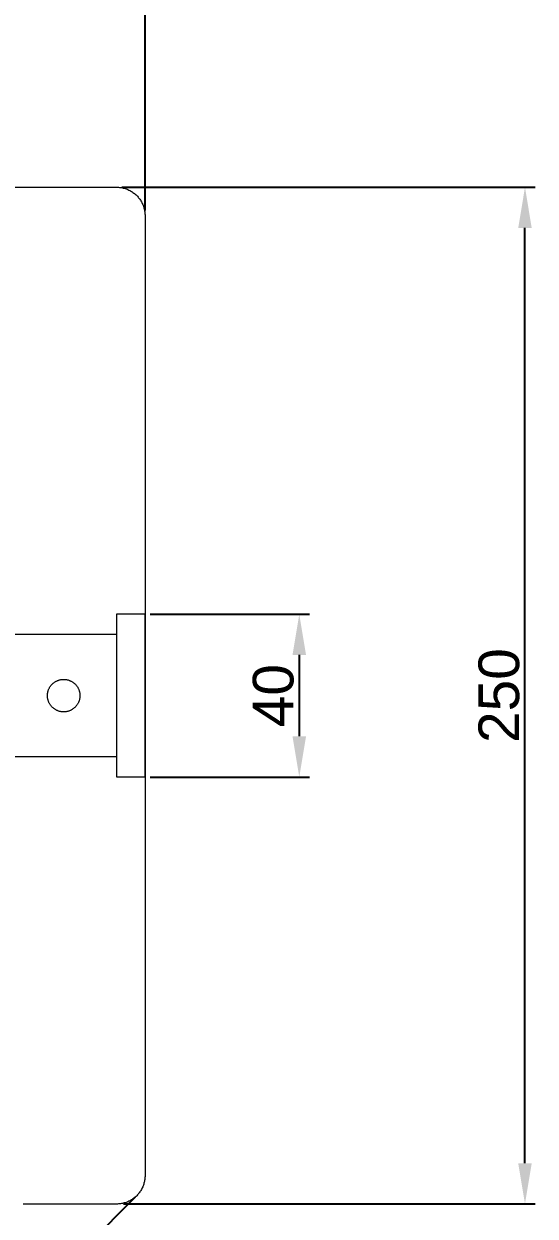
# Model space of a CAD drawing. Header units: millimetres. Extents: x 5343 to 5937, y -2661 to -1821.
# Drawn here: x 5577.1 to 5640, y -2054.2 to -1907.6 of the extents above; entities that cross this region are included whole.
import ezdxf

# ---------------------------------------------------------------- set-up
doc = ezdxf.new("R2010")
doc.units = ezdxf.units.MM
doc.header["$LTSCALE"] = 0.1
doc.layers.add('DIM', color=3, linetype='Continuous', lineweight=13)
doc.styles.get("Standard").update_dxf_attribs({"font": 'arial.ttf'})
doc.dimstyles.new('ISO-25', dxfattribs={"dimtxt": 2.5, "dimasz": 2.5, "dimexe": 1.25, "dimexo": 0.625, "dimtad": 1, "dimlfac": 5, "dimtxsty": 'Standard', "dimcen": 2.5, "dimadec": 0, "dimazin": 0, "dimtfac": 1, "dimtmove": 0, "dimatfit": 3, "dimfxl": 0, "dimarcsym": 0})

# ---------------------------------------------------------------- blocks, each defined once
blk = doc.blocks.new('*D93')
at = {"layer": 'Defpoints', "color": 0}
for p in [(5592, -1903.55), (5467, -1931.22), (5592, -1931.22)]:
    blk.add_point(p, dxfattribs=at)
at = {"layer": 'DIM', "color": 0, "lineweight": -2}
for p, q in [((5467, -1930.59), (5467, -1902.3)), ((5592, -1930.59), (5592, -1902.3)), ((5472, -1903.55), (5587, -1903.55))]:
    blk.add_line(p, q, dxfattribs=at)
at = {"layer": 'DIM', "color": 0}
for points in [[(5472, -1902.72), (5472, -1904.38), (5467, -1903.55)], [(5587, -1902.72), (5587, -1904.38), (5592, -1903.55)]]:
    blk.add_solid(points, dxfattribs=at)
at = {"layer": 'DIM', "color": 0, "insert": (5529.5, -1900.37), "char_height": 5, "attachment_point": 5}
blk.add_mtext('250', dxfattribs=at)
blk = doc.blocks.new('*D95')
at = {"layer": 'Defpoints', "color": 0}
for p in [(5592, -1980.22), (5592, -2000.22), (5610.96, -2000.22)]:
    blk.add_point(p, dxfattribs=at)
at = {"layer": 'DIM', "color": 0, "lineweight": -2}
for p, q in [((5592.63, -1980.22), (5612.21, -1980.22)), ((5610.96, -1985.22), (5610.96, -1995.22)), ((5592.63, -2000.22), (5612.21, -2000.22))]:
    blk.add_line(p, q, dxfattribs=at)
at = {"layer": 'DIM', "color": 0}
for points in [[(5610.13, -1985.22), (5611.79, -1985.22), (5610.96, -1980.22)], [(5610.13, -1995.22), (5611.79, -1995.22), (5610.96, -2000.22)]]:
    blk.add_solid(points, dxfattribs=at)
at = {"layer": 'DIM', "color": 0, "insert": (5607.78, -1990.22), "char_height": 5, "attachment_point": 5, "rotation": 90}
blk.add_mtext('40', dxfattribs=at)
blk = doc.blocks.new('*D96')
at = {"layer": 'Defpoints', "color": 0}
for p in [(5588.5, -1927.72), (5638.7, -1927.72), (5588.74, -2052.71)]:
    blk.add_point(p, dxfattribs=at)
at = {"layer": 'DIM', "color": 0, "lineweight": -2}
for p, q in [((5589.13, -1927.72), (5639.95, -1927.72)), ((5638.7, -2047.71), (5638.7, -1932.72)), ((5589.37, -2052.71), (5639.95, -2052.71))]:
    blk.add_line(p, q, dxfattribs=at)
at = {"layer": 'DIM', "color": 0}
for points in [[(5637.87, -1932.72), (5639.53, -1932.72), (5638.7, -1927.72)], [(5637.87, -2047.71), (5639.53, -2047.71), (5638.7, -2052.71)]]:
    blk.add_solid(points, dxfattribs=at)
at = {"layer": 'DIM', "color": 0, "insert": (5635.52, -1990.21), "char_height": 5, "attachment_point": 5, "rotation": 90}
blk.add_mtext('250', dxfattribs=at)
blk = doc.blocks.new('*D97')
at = {"layer": 'Defpoints', "color": 0}
for p in [(5468.11, -1928.66), (5591.22, -2051.43), (5557.46, -2085.27)]:
    blk.add_point(p, dxfattribs=at)
at = {"layer": 'DIM', "color": 0, "lineweight": -2}
for p, q in [((5467.67, -1929.1), (5433.48, -1963.39)), ((5437.9, -1966.04), (5553.92, -2081.74)), ((5590.78, -2051.87), (5556.58, -2086.16))]:
    blk.add_line(p, q, dxfattribs=at)
at = {"layer": 'DIM', "color": 0}
for points in [[(5438.49, -1965.45), (5437.31, -1966.63), (5434.36, -1962.51)], [(5554.51, -2081.15), (5553.33, -2082.33), (5557.46, -2085.27)]]:
    blk.add_solid(points, dxfattribs=at)
at = {"layer": 'DIM', "color": 0, "insert": (5498.63, -2022.11), "char_height": 5, "attachment_point": 5, "rotation": 315.0786}
blk.add_mtext('348', dxfattribs=at)

msp = doc.modelspace()

# ---------------------------------------------------------------- linework, layer by layer
at = {"layer": 'DIM', "color": 7}
for p, q in [((5470.504, -1927.717), (5588.504, -1927.717)), ((5588.504, -1927.717), (5588.623, -1927.719)), ((5588.623, -1927.719), (5588.743, -1927.726)), ((5588.743, -1927.726), (5588.862, -1927.736)), ((5588.862, -1927.736), (5588.98, -1927.75)), ((5588.98, -1927.75), (5589.098, -1927.768)), ((5589.098, -1927.768), (5589.216, -1927.791)), ((5589.216, -1927.791), (5589.332, -1927.817)), ((5589.332, -1927.817), (5589.448, -1927.847)), ((5589.448, -1927.847), (5589.563, -1927.881)), ((5589.563, -1927.881), (5589.676, -1927.919)), ((5589.676, -1927.919), (5589.788, -1927.961)), ((5589.788, -1927.961), (5589.898, -1928.007)), ((5589.898, -1928.007), (5590.007, -1928.057)), ((5590.007, -1928.057), (5590.114, -1928.11)), ((5590.114, -1928.11), (5590.219, -1928.167)), ((5590.219, -1928.167), (5590.322, -1928.227)), ((5590.322, -1928.227), (5590.423, -1928.291)), ((5590.423, -1928.291), (5590.522, -1928.358)), ((5590.522, -1928.358), (5590.619, -1928.429)), ((5590.619, -1928.429), (5590.713, -1928.502)), ((5590.713, -1928.502), (5590.804, -1928.579)), ((5590.804, -1928.579), (5590.893, -1928.659)), ((5590.893, -1928.659), (5590.979, -1928.743)), ((5590.979, -1928.743), (5591.062, -1928.828)), ((5591.062, -1928.828), (5591.142, -1928.917)), ((5591.142, -1928.917), (5591.219, -1929.009)), ((5591.219, -1929.009), (5591.293, -1929.103)), ((5591.293, -1929.103), (5591.363, -1929.199)), ((5591.363, -1929.199), (5591.43, -1929.298)), ((5591.43, -1929.298), (5591.494, -1929.399)), ((5591.494, -1929.399), (5591.555, -1929.502)), ((5591.555, -1929.502), (5591.611, -1929.607)), ((5591.611, -1929.607), (5591.664, -1929.714)), ((5591.664, -1929.714), (5591.714, -1929.823)), ((5591.714, -1929.823), (5591.76, -1929.933)), ((5591.76, -1929.933), (5591.802, -1930.045)), ((5591.802, -1930.045), (5591.84, -1930.159)), ((5591.84, -1930.159), (5591.874, -1930.273)), ((5591.874, -1930.273), (5591.904, -1930.389)), ((5591.904, -1930.389), (5591.93, -1930.505)), ((5591.93, -1930.505), (5591.953, -1930.623)), ((5591.953, -1930.623), (5591.971, -1930.741)), ((5591.971, -1930.741), (5591.985, -1930.859)), ((5591.985, -1930.859), (5591.996, -1930.979)), ((5591.996, -1930.979), (5592.002, -1931.098)), ((5592.002, -1931.098), (5592.004, -1931.217)), ((5592.004, -1931.217), (5592.004, -2049.217)), ((5592.004, -1980.217), (5588.504, -1980.217)), ((5588.504, -1980.217), (5588.504, -2000.217)), ((5592.004, -2000.217), (5592.004, -1980.217)), ((5588.504, -1982.717), (5574.004, -1982.717)), ((5580.314, -1989.148), (5580.352, -1989.09)), ((5580.352, -1989.09), (5580.392, -1989.033)), ((5580.392, -1989.033), (5580.434, -1988.978)), ((5580.434, -1988.978), (5580.478, -1988.924)), ((5580.478, -1988.924), (5580.524, -1988.872)), ((5580.524, -1988.872), (5580.571, -1988.822)), ((5580.571, -1988.822), (5580.621, -1988.773)), ((5580.621, -1988.773), (5580.671, -1988.726)), ((5580.671, -1988.726), (5580.724, -1988.68)), ((5580.724, -1988.68), (5580.778, -1988.637)), ((5580.778, -1988.637), (5580.834, -1988.595)), ((5580.834, -1988.595), (5580.891, -1988.556)), ((5580.891, -1988.556), (5580.949, -1988.518)), ((5580.949, -1988.518), (5581.009, -1988.482)), ((5581.009, -1988.482), (5581.07, -1988.449)), ((5581.07, -1988.449), (5581.131, -1988.418)), ((5581.131, -1988.418), (5581.194, -1988.388)), ((5581.194, -1988.388), (5581.258, -1988.361)), ((5581.258, -1988.361), (5581.323, -1988.337)), ((5581.323, -1988.337), (5581.389, -1988.314)), ((5581.389, -1988.314), (5581.455, -1988.294)), ((5581.455, -1988.294), (5581.522, -1988.276)), ((5581.522, -1988.276), (5581.59, -1988.261)), ((5581.59, -1988.261), (5581.658, -1988.247)), ((5581.658, -1988.247), (5581.727, -1988.237)), ((5581.727, -1988.237), (5581.796, -1988.228)), ((5581.796, -1988.228), (5581.865, -1988.222)), ((5581.865, -1988.222), (5581.934, -1988.219)), ((5581.934, -1988.219), (5582.004, -1988.217)), ((5582.004, -1988.217), (5582.073, -1988.219)), ((5582.073, -1988.219), (5582.142, -1988.222)), ((5582.142, -1988.222), (5582.212, -1988.228)), ((5582.212, -1988.228), (5582.281, -1988.237)), ((5582.281, -1988.237), (5582.349, -1988.247)), ((5582.349, -1988.247), (5582.417, -1988.261)), ((5582.417, -1988.261), (5582.485, -1988.276)), ((5582.485, -1988.276), (5582.552, -1988.294)), ((5582.552, -1988.294), (5582.618, -1988.314)), ((5582.618, -1988.314), (5582.684, -1988.337)), ((5582.684, -1988.337), (5582.749, -1988.361)), ((5582.749, -1988.361), (5582.813, -1988.388)), ((5582.813, -1988.388), (5582.876, -1988.418)), ((5582.876, -1988.418), (5582.938, -1988.449)), ((5582.938, -1988.449), (5582.999, -1988.482)), ((5582.999, -1988.482), (5583.058, -1988.518)), ((5583.058, -1988.518), (5583.117, -1988.556)), ((5583.117, -1988.556), (5583.174, -1988.595)), ((5583.174, -1988.595), (5583.229, -1988.637)), ((5583.229, -1988.637), (5583.283, -1988.68)), ((5583.283, -1988.68), (5583.336, -1988.726)), ((5583.336, -1988.726), (5583.387, -1988.773)), ((5583.387, -1988.773), (5583.436, -1988.822)), ((5583.436, -1988.822), (5583.484, -1988.872)), ((5583.484, -1988.872), (5583.53, -1988.924)), ((5583.53, -1988.924), (5583.574, -1988.978)), ((5583.574, -1988.978), (5583.616, -1989.033)), ((5583.616, -1989.033), (5583.656, -1989.09)), ((5583.656, -1989.09), (5583.694, -1989.148)), ((5580.004, -1990.2), (5580.006, -1990.131)), ((5580.004, -1990.269), (5580.004, -1990.2)), ((5580.007, -1990.339), (5580.004, -1990.269)), ((5580.006, -1990.131), (5580.01, -1990.061)), ((5580.013, -1990.408), (5580.007, -1990.339)), ((5580.01, -1990.061), (5580.016, -1989.992)), ((5580.021, -1990.477), (5580.013, -1990.408)), ((5580.016, -1989.992), (5580.025, -1989.923)), ((5580.031, -1990.546), (5580.021, -1990.477)), ((5580.025, -1989.923), (5580.037, -1989.855)), ((5580.043, -1990.614), (5580.031, -1990.546)), ((5580.037, -1989.855), (5580.051, -1989.787)), ((5580.051, -1989.787), (5580.067, -1989.719)), ((5580.067, -1989.719), (5580.085, -1989.652)), ((5580.085, -1989.652), (5580.106, -1989.586)), ((5580.106, -1989.586), (5580.129, -1989.521)), ((5580.129, -1989.521), (5580.154, -1989.456)), ((5580.154, -1989.456), (5580.182, -1989.392)), ((5580.182, -1989.392), (5580.212, -1989.33)), ((5580.212, -1989.33), (5580.243, -1989.268)), ((5580.243, -1989.268), (5580.277, -1989.207)), ((5580.277, -1989.207), (5580.314, -1989.148)), ((5583.694, -1989.148), (5583.73, -1989.207)), ((5583.73, -1989.207), (5583.764, -1989.268)), ((5583.764, -1989.268), (5583.796, -1989.33)), ((5583.796, -1989.33), (5583.826, -1989.392)), ((5583.826, -1989.392), (5583.853, -1989.456)), ((5583.853, -1989.456), (5583.878, -1989.521)), ((5583.878, -1989.521), (5583.901, -1989.586)), ((5583.901, -1989.586), (5583.922, -1989.652)), ((5583.922, -1989.652), (5583.941, -1989.719)), ((5583.941, -1989.719), (5583.957, -1989.787)), ((5583.957, -1989.787), (5583.971, -1989.855)), ((5583.977, -1990.546), (5583.964, -1990.614)), ((5583.971, -1989.855), (5583.982, -1989.923)), ((5583.987, -1990.477), (5583.977, -1990.546)), ((5583.982, -1989.923), (5583.991, -1989.992)), ((5583.995, -1990.408), (5583.987, -1990.477)), ((5583.991, -1989.992), (5583.998, -1990.061)), ((5584, -1990.339), (5583.995, -1990.408)), ((5583.998, -1990.061), (5584.002, -1990.131)), ((5584.003, -1990.269), (5584, -1990.339)), ((5584.002, -1990.131), (5584.004, -1990.2)), ((5584.004, -1990.2), (5584.003, -1990.269)), ((5580.058, -1990.682), (5580.043, -1990.614)), ((5580.076, -1990.749), (5580.058, -1990.682)), ((5580.095, -1990.816), (5580.076, -1990.749)), ((5580.117, -1990.881), (5580.095, -1990.816)), ((5580.141, -1990.947), (5580.117, -1990.881)), ((5580.168, -1991.011), (5580.141, -1990.947)), ((5580.196, -1991.074), (5580.168, -1991.011)), ((5580.227, -1991.136), (5580.196, -1991.074)), ((5580.26, -1991.197), (5580.227, -1991.136)), ((5580.295, -1991.257), (5580.26, -1991.197)), ((5580.332, -1991.316), (5580.295, -1991.257)), ((5580.372, -1991.373), (5580.332, -1991.316)), ((5580.413, -1991.429), (5580.372, -1991.373)), ((5580.456, -1991.484), (5580.413, -1991.429)), ((5580.5, -1991.537), (5580.456, -1991.484)), ((5580.547, -1991.588), (5580.5, -1991.537)), ((5580.596, -1991.638), (5580.547, -1991.588)), ((5580.646, -1991.686), (5580.596, -1991.638)), ((5580.698, -1991.732), (5580.646, -1991.686)), ((5580.751, -1991.776), (5580.698, -1991.732)), ((5580.806, -1991.819), (5580.751, -1991.776)), ((5580.862, -1991.86), (5580.806, -1991.819)), ((5580.92, -1991.898), (5580.862, -1991.86)), ((5580.979, -1991.935), (5580.92, -1991.898)), ((5581.039, -1991.969), (5580.979, -1991.935)), ((5581.1, -1992.002), (5581.039, -1991.969)), ((5581.163, -1992.032), (5581.1, -1992.002)), ((5582.907, -1992.002), (5582.845, -1992.032)), ((5582.968, -1991.969), (5582.907, -1992.002)), ((5583.029, -1991.935), (5582.968, -1991.969)), ((5583.088, -1991.898), (5583.029, -1991.935)), ((5583.145, -1991.86), (5583.088, -1991.898)), ((5583.202, -1991.819), (5583.145, -1991.86)), ((5583.256, -1991.776), (5583.202, -1991.819)), ((5583.31, -1991.732), (5583.256, -1991.776)), ((5583.362, -1991.686), (5583.31, -1991.732)), ((5583.412, -1991.638), (5583.362, -1991.686)), ((5583.46, -1991.588), (5583.412, -1991.638)), ((5583.507, -1991.537), (5583.46, -1991.588)), ((5583.552, -1991.484), (5583.507, -1991.537)), ((5583.595, -1991.429), (5583.552, -1991.484)), ((5583.636, -1991.373), (5583.595, -1991.429)), ((5583.675, -1991.316), (5583.636, -1991.373)), ((5583.712, -1991.257), (5583.675, -1991.316)), ((5583.747, -1991.197), (5583.712, -1991.257)), ((5583.78, -1991.136), (5583.747, -1991.197)), ((5583.811, -1991.074), (5583.78, -1991.136)), ((5583.84, -1991.011), (5583.811, -1991.074)), ((5583.866, -1990.947), (5583.84, -1991.011)), ((5583.89, -1990.881), (5583.866, -1990.947)), ((5583.912, -1990.816), (5583.89, -1990.881)), ((5583.932, -1990.749), (5583.912, -1990.816)), ((5583.949, -1990.682), (5583.932, -1990.749)), ((5583.964, -1990.614), (5583.949, -1990.682)), ((5581.226, -1992.06), (5581.163, -1992.032)), ((5581.291, -1992.086), (5581.226, -1992.06)), ((5581.356, -1992.11), (5581.291, -1992.086)), ((5581.422, -1992.131), (5581.356, -1992.11)), ((5581.489, -1992.15), (5581.422, -1992.131)), ((5581.556, -1992.167), (5581.489, -1992.15)), ((5581.624, -1992.181), (5581.556, -1992.167)), ((5581.693, -1992.193), (5581.624, -1992.181)), ((5581.761, -1992.203), (5581.693, -1992.193)), ((5581.83, -1992.21), (5581.761, -1992.203)), ((5581.9, -1992.215), (5581.83, -1992.21)), ((5581.969, -1992.217), (5581.9, -1992.215)), ((5582.038, -1992.217), (5581.969, -1992.217)), ((5582.108, -1992.215), (5582.038, -1992.217)), ((5582.177, -1992.21), (5582.108, -1992.215)), ((5582.246, -1992.203), (5582.177, -1992.21)), ((5582.315, -1992.193), (5582.246, -1992.203)), ((5582.383, -1992.181), (5582.315, -1992.193)), ((5582.451, -1992.167), (5582.383, -1992.181)), ((5582.519, -1992.15), (5582.451, -1992.167)), ((5582.585, -1992.131), (5582.519, -1992.15)), ((5582.651, -1992.11), (5582.585, -1992.131)), ((5582.717, -1992.086), (5582.651, -1992.11)), ((5582.781, -1992.06), (5582.717, -1992.086)), ((5582.845, -1992.032), (5582.781, -1992.06)), ((5574.004, -1997.717), (5588.504, -1997.717)), ((5588.504, -2000.217), (5592.004, -2000.217)), ((5591.714, -2050.612), (5591.664, -2050.721)), ((5591.76, -2050.501), (5591.714, -2050.612)), ((5591.802, -2050.389), (5591.76, -2050.501)), ((5591.84, -2050.276), (5591.802, -2050.389)), ((5591.874, -2050.162), (5591.84, -2050.276)), ((5591.904, -2050.046), (5591.874, -2050.162)), ((5591.93, -2049.929), (5591.904, -2050.046)), ((5591.953, -2049.812), (5591.93, -2049.929)), ((5591.971, -2049.694), (5591.953, -2049.812)), ((5591.985, -2049.575), (5591.971, -2049.694)), ((5591.996, -2049.456), (5591.985, -2049.575)), ((5592.002, -2049.337), (5591.996, -2049.456)), ((5592.004, -2049.217), (5592.002, -2049.337)), ((5590.522, -2052.077), (5590.423, -2052.144)), ((5590.619, -2052.006), (5590.522, -2052.077)), ((5590.713, -2051.932), (5590.619, -2052.006)), ((5590.804, -2051.855), (5590.713, -2051.932)), ((5590.893, -2051.775), (5590.804, -2051.855)), ((5590.979, -2051.692), (5590.893, -2051.775)), ((5591.062, -2051.606), (5590.979, -2051.692)), ((5591.142, -2051.518), (5591.062, -2051.606)), ((5591.219, -2051.426), (5591.142, -2051.518)), ((5591.293, -2051.332), (5591.219, -2051.426)), ((5591.363, -2051.236), (5591.293, -2051.332)), ((5591.43, -2051.137), (5591.363, -2051.236)), ((5591.494, -2051.036), (5591.43, -2051.137)), ((5591.555, -2050.933), (5591.494, -2051.036)), ((5591.611, -2050.828), (5591.555, -2050.933)), ((5591.664, -2050.721), (5591.611, -2050.828)), ((5577.211, -2052.717), (5577.004, -2052.717)), ((5588.504, -2052.717), (5577.211, -2052.717)), ((5588.623, -2052.715), (5588.504, -2052.717)), ((5588.743, -2052.709), (5588.623, -2052.715)), ((5588.862, -2052.699), (5588.743, -2052.709)), ((5588.98, -2052.685), (5588.862, -2052.699)), ((5589.098, -2052.667), (5588.98, -2052.685)), ((5589.216, -2052.644), (5589.098, -2052.667)), ((5589.332, -2052.618), (5589.216, -2052.644)), ((5589.448, -2052.588), (5589.332, -2052.618)), ((5589.563, -2052.553), (5589.448, -2052.588)), ((5589.676, -2052.515), (5589.563, -2052.553)), ((5589.788, -2052.473), (5589.676, -2052.515)), ((5589.898, -2052.428), (5589.788, -2052.473)), ((5590.007, -2052.378), (5589.898, -2052.428)), ((5590.114, -2052.325), (5590.007, -2052.378)), ((5590.219, -2052.268), (5590.114, -2052.325)), ((5590.322, -2052.208), (5590.219, -2052.268)), ((5590.423, -2052.144), (5590.322, -2052.208))]:
    msp.add_line(p, q, dxfattribs=at)

# ---------------------------------------------------------------- dimensions: what is measured, and where the dimension line sits
at = {"layer": 'DIM'}
dim = msp.add_linear_dim(base=(5592.004, -1903.549), p1=(5467.004, -1931.217), p2=(5592.004, -1931.217), dimstyle='ISO-25', override={"dimtxt": 5, "dimasz": 5, "dimdec": 1, "dimlfac": 2, "dimadec": 1, "dimtdec": 1, "dimfxl": 1.25, "dimtfill": 1}, dxfattribs=at)
dim.commit()
dim.dimension.update_dxf_attribs({"geometry": '*D93', "text_midpoint": (5529.504, -1900.371)})
dim = msp.add_linear_dim(base=(5557.463, -2085.275), p1=(5468.115, -1928.659), p2=(5591.219, -2051.426), angle=315.07858, text='348', dimstyle='ISO-25', override={"dimtxt": 5, "dimasz": 5, "dimdec": 1, "dimlfac": 2, "dimadec": 1, "dimtdec": 1, "dimfxl": 1.25, "dimtfill": 1}, dxfattribs=at)
dim.commit()
dim.dimension.update_dxf_attribs({"geometry": '*D97', "text_midpoint": (5496.386, -2024.365), "dimtype": 161})
for base, p1, p2, picture, middle in [((5638.7, -1927.717), (5588.743, -2052.709), (5588.504, -1927.717), '*D96', (5635.522, -1990.213)), ((5610.96, -2000.217), (5592.004, -1980.217), (5592.004, -2000.217), '*D95', (5607.782, -1990.217))]:
    dim = msp.add_linear_dim(base=base, p1=p1, p2=p2, angle=90, dimstyle='ISO-25', override={"dimtxt": 5, "dimasz": 5, "dimdec": 1, "dimlfac": 2, "dimadec": 1, "dimtdec": 1, "dimfxl": 1.25, "dimtfill": 1}, dxfattribs=at)
    dim.commit()
    dim.dimension.update_dxf_attribs({"geometry": picture, "text_midpoint": middle})

doc.saveas('drawing.dxf')
